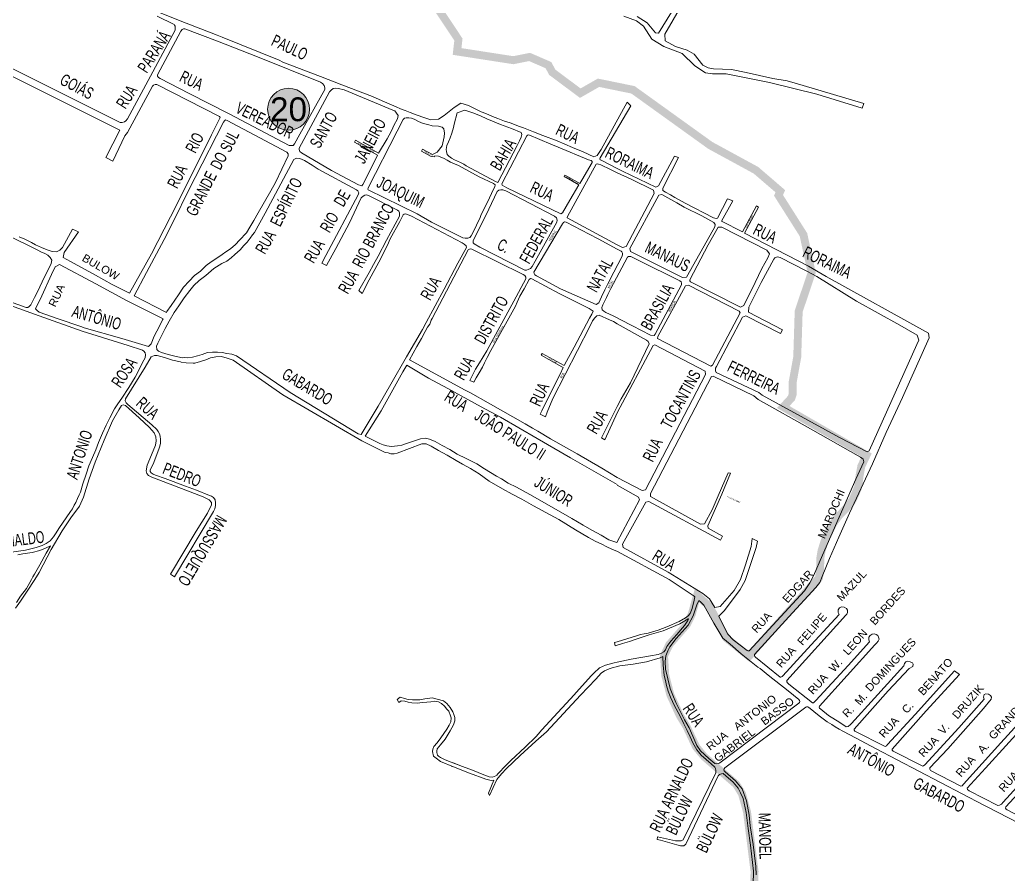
# Model space of a CAD drawing. Header units: millimetres. Extents: x 617885 to 663705, y 7172943 to 7234736.
# Drawn here: x 644247 to 645492, y 7181429 to 7182505 of the extents above; entities that cross this region are included whole.
import ezdxf
from ezdxf.enums import TextEntityAlignment as Align

# ---------------------------------------------------------------- set-up
doc = ezdxf.new("R2010")
doc.units = ezdxf.units.MM
doc.layers.add('BAIRROS', color=12, linetype='Continuous')
doc.layers.add('Escolas Municipais', color=21, linetype='Continuous')
doc.layers.add('TOP_VIAS 10.000', color=7, linetype='Continuous', lineweight=9)
doc.layers.add('VIAS', color=7, linetype='Continuous', lineweight=5)
doc.styles.add('LDUP', font='LDUP.SHX')
doc.styles.add('ROMANS', font='arial.ttf')
doc.styles.get("Standard").update_dxf_attribs({"font": 'arial.ttf'})

msp = doc.modelspace()

# ---------------------------------------------------------------- hatches: boundary and pattern name
at = {"layer": 'Escolas Municipais'}
h = msp.add_hatch(color=21, dxfattribs=at)
edge = h.paths.add_edge_path()
edge.add_arc((644585.9, 7182392), 26.4, 0, 360)

# ---------------------------------------------------------------- linework, layer by layer
at = {"layer": 'BAIRROS', "lineweight": 40, "ltscale": 0.3, "const_width": 10}
for points in [[(645172.3, 7181409.6), (645172.9, 7181432.2), (645163.4, 7181507.4), (645157.1, 7181530), (645149.9, 7181541.8), (645109.3, 7181576.9), (645099.2, 7181589.2), (645087.2, 7181614.8), (645078.8, 7181628.5), (645066.8, 7181654.8), (645060.4, 7181679.4), (645058.9, 7181703.8), (645065.6, 7181718), (645087.6, 7181743.2), (645093.8, 7181755.9), (645100.5, 7181779.9), (645116.2, 7181765.9), (645137.2, 7181726.3), (645165.8, 7181703.1), (645245.6, 7181792.9), (645254, 7181801.6), (645255.5, 7181813.1), (645255.7, 7181826.2), (645257.4, 7181836.4), (645261.2, 7181848.4), (645266.4, 7181859.8), (645272.3, 7181870.7), (645278.6, 7181879.5), (645287.5, 7181888.6), (645296.2, 7181899.6), (645300, 7181907.7), (645303.3, 7181916.1), (645305.2, 7181930.5), (645307.4, 7181942.5), (645314, 7181956.5), (645209, 7182017.1), (645219.4, 7182028.4), (645220.9, 7182033.2), (645221, 7182048.7), (645226.7, 7182080.2), (645228.5, 7182137.6), (645244.9, 7182186.3), (645234.5, 7182234.1), (645203.1, 7182283.6), (645205.4, 7182288.8), (645174.7, 7182315.2), (645117.2, 7182346.5), (645019.8, 7182416.5), (644976.4, 7182425.4), (644953.4, 7182412.3), (644918.1, 7182438.6), (644913.3, 7182447.6), (644889.5, 7182457.9), (644869.1, 7182453.8), (644798.2, 7182464.8), (644799.9, 7182479.8), (644744.4, 7182563.4)], [(644744.4, 7182563.4), (644799.9, 7182479.8), (644798.2, 7182464.8), (644869.1, 7182453.8), (644889.5, 7182457.9), (644913.3, 7182447.6), (644918.1, 7182438.6), (644953.4, 7182412.3), (644976.4, 7182425.4), (645019.8, 7182416.5), (645117.2, 7182346.5), (645174.7, 7182315.2), (645205.4, 7182288.8), (645203.1, 7182283.6), (645234.5, 7182234.1), (645244.9, 7182186.3), (645228.5, 7182137.6), (645226.7, 7182080.2), (645221, 7182048.7), (645220.9, 7182033.2), (645219.4, 7182028.4), (645209, 7182017.1), (645314, 7181956.5), (645307.4, 7181942.5), (645305.2, 7181930.5), (645303.3, 7181916.1), (645296.2, 7181899.6), (645287.5, 7181888.6), (645278.6, 7181879.5), (645272.3, 7181870.7), (645261.2, 7181848.4), (645257.4, 7181836.4), (645255.7, 7181826.2), (645255.5, 7181813.1), (645254, 7181801.6), (645245.6, 7181792.9), (645165.8, 7181703.1), (645137.2, 7181726.3), (645116.2, 7181765.9), (645100.5, 7181779.9), (645093.8, 7181755.9), (645087.6, 7181743.2), (645065.6, 7181718), (645058.9, 7181703.8), (645060.4, 7181679.4), (645066.8, 7181654.8), (645078.8, 7181628.5), (645087.2, 7181614.8), (645099.2, 7181589.2), (645109.3, 7181576.9), (645149.9, 7181541.8), (645157.1, 7181530), (645163.4, 7181507.4), (645172.9, 7181432.2), (645172.3, 7181409.6)]]:
    msp.add_lwpolyline(points, dxfattribs=at)
at = {"layer": 'Escolas Municipais', "color": 7, "lineweight": 5}
msp.add_circle((644585.9, 7182392), 26.4, dxfattribs=at)
at = {"layer": 'VIAS', "color": 253, "ltscale": 0.3}
for points in [[(645008.1, 7182509.4), (645024.1, 7182503.5), (645032.9, 7182496.5), (645043.4, 7182480.2), (645058.5, 7182471.2), (645081.9, 7182462.2), (645097.8, 7182446.9), (645111.1, 7182438), (645120, 7182436.8), (645137, 7182436.8), (645191.9, 7182425.8), (645251.4, 7182410.9), (645308.3, 7182393.5), (645310.5, 7182399.1), (645234.1, 7182422.1), (645214.2, 7182427.8), (645195.9, 7182430.8), (645162.5, 7182438.4), (645143.8, 7182442), (645121.3, 7182443.1), (645114.3, 7182444.1), (645107.9, 7182447.6), (645096.9, 7182461.4), (645088, 7182466.5), (645073.4, 7182470.9), (645060.4, 7182478), (645059.8, 7182486.8), (645098.9, 7182554)], [(645095.6, 7182558.9), (645052.1, 7182487.7), (645048.3, 7182488.3), (645037.7, 7182501), (645025.1, 7182508.7)], [(645057.2, 7182289.6), (645057.5, 7182292.8), (645077.2, 7182331.4), (645072.2, 7182333.1), (645052.1, 7182295.4), (645048.4, 7182293.9), (645006.6, 7182314.2), (645000, 7182317.5), (644979.6, 7182327.8), (644978.3, 7182328.5), (644977.9, 7182329.7), (644978.5, 7182330.8), (645017, 7182396.4), (645012.6, 7182401.1), (644979.5, 7182341.4), (644976.5, 7182336.5), (644974.6, 7182333.6), (644970.6, 7182332.3), (644957.1, 7182338.5), (644943.8, 7182344), (644924.2, 7182352.1), (644906.2, 7182358.9), (644894.5, 7182363.4), (644881.7, 7182368.6), (644877, 7182370.4), (644864.9, 7182374.9), (644858, 7182377.2), (644849.6, 7182380.6), (644842.8, 7182383.1), (644834.6, 7182386.5), (644828.4, 7182388.6), (644812.8, 7182396.6), (644803.1, 7182399.7), (644794.7, 7182394.2), (644782, 7182384), (644774.7, 7182379.6), (644765.3, 7182378.8), (644757.5, 7182381.2), (644746.7, 7182385.2), (644739.3, 7182387.9), (644732.7, 7182390.5), (644727.1, 7182392.5), (644721.3, 7182395.1), (644703.7, 7182402.8), (644691.7, 7182408), (644653.1, 7182422.9), (644626.2, 7182433.3), (644578.8, 7182451.4), (644574.2, 7182453.7), (644502.1, 7182482.7), (644495.9, 7182485.4), (644449.4, 7182503.4), (644417.2, 7182516.4)], [(645324.2, 7181650.6), (645295.1, 7181618.7), (645293.7, 7181617.2), (645290.9, 7181614.8), (645288.5, 7181614.5), (645280.4, 7181619.8), (645265.9, 7181628.5), (645256.2, 7181636.5), (645254.8, 7181637.7), (645254.2, 7181639.1), (645254.7, 7181640.4), (645324.3, 7181717.4), (645326.4, 7181719.8), (645328.6, 7181722.4), (645329.7, 7181724.9), (645329.2, 7181727.2), (645328.1, 7181729.3), (645326, 7181730.7), (645324.1, 7181731.3), (645321.2, 7181730.9), (645318.4, 7181729.5), (645316.9, 7181727.1), (645317, 7181724.1), (645317.6, 7181721.5), (645291, 7181691.4), (645250.3, 7181647.7), (645248.5, 7181645.9), (645247.1, 7181644.7), (645245.8, 7181644.7), (645216.3, 7181668), (645214.3, 7181669.7), (645213.4, 7181671), (645213.4, 7181672.5), (645288.1, 7181755), (645289.1, 7181756.3), (645290, 7181758.3), (645290.1, 7181761.1), (645288.8, 7181763.2), (645285.8, 7181765.1), (645282.6, 7181765.3), (645280, 7181764.2), (645278.3, 7181761.6), (645278.4, 7181758.2), (645279.3, 7181756), (645244.2, 7181717.5), (645208.4, 7181678.4), (645207.5, 7181677.7), (645206, 7181677), (645205.1, 7181676.9), (645174, 7181702.1), (645173.2, 7181702.8), (645172.7, 7181704.1), (645172.9, 7181705.4), (645216, 7181752.8), (645250, 7181789.9), (645255, 7181796.2), (645258.2, 7181803.8), (645267.2, 7181826.5), (645279, 7181853), (645292.4, 7181883.4), (645321.5, 7181945.4), (645338.6, 7181985.1), (645359.1, 7182028.9), (645393, 7182104.1), (645391.9, 7182109.9), (645263.3, 7182181.6), (645240.9, 7182194.5), (645160.3, 7182236.1), (645177.8, 7182268.9), (645175.4, 7182270.3), (645157.6, 7182237.5), (645131.2, 7182251), (645145.6, 7182276.6), (645138.9, 7182279.3), (645126.3, 7182254.8), (645124.5, 7182254.4), (645121.2, 7182255.5), (645085.7, 7182273.8), (645072.5, 7182281.1), (645067.1, 7182284.1), (645060.9, 7182287.7), (645057.2, 7182289.6)], [(645208.2, 7182114.3), (645165.4, 7182136.6), (645165.7, 7182143), (645181.3, 7182174), (645197.3, 7182203.2), (645198.5, 7182204.9), (645201.7, 7182206.4), (645205, 7182205.4), (645238.6, 7182188.1), (645251.2, 7182181.3), (645301.4, 7182150.2), (645355.9, 7182120)], [(645125.1, 7182068.2), (645157.8, 7182130.1), (645161.8, 7182132), (645205.8, 7182109.7), (645208.2, 7182114.3)], [(645355.9, 7182120), (645377.9, 7182107.7), (645379.8, 7182101.2)], [(645379.8, 7182101.2), (645377.2, 7182095.9), (645317.1, 7181961.9), (645314.6, 7181960.6), (645279.9, 7181978.7), (645182.3, 7182031.9)], [(644905.1, 7181610.6), (644905.1, 7181610.6), (644915.1, 7181621.4), (644945.6, 7181654.6), (644948.4, 7181657.6), (644967.5, 7181679.1), (644970.4, 7181681.9), (644977.5, 7181688.5), (644985, 7181692), (644996, 7181695), (645000, 7181695.8), (645017.7, 7181699.5), (645041.9, 7181703.9), (645051.4, 7181705.6), (645055.6, 7181707.2), (645058.8, 7181709), (645060.6, 7181711.5), (645062.5, 7181715.3), (645067.4, 7181722.2), (645074.9, 7181730.7), (645084.6, 7181742), (645089, 7181748.1), (645089.8, 7181750.3), (645089.4, 7181750.2), (645079, 7181744.2), (645057.8, 7181735.4), (645040, 7181730.1), (645033.7, 7181728.2), (645021.2, 7181723.9), (645015.5, 7181722), (645006.4, 7181719.2), (645000, 7181717.3), (644997.5, 7181716.5), (644996.5, 7181720.4), (645000, 7181721.4), (645024.1, 7181728.9), (645029.3, 7181730.6), (645033.8, 7181731.4), (645039, 7181732.3), (645051.3, 7181736.2), (645062.5, 7181740.2), (645077.8, 7181747.1), (645085.9, 7181751.8), (645089.1, 7181754), (645091.8, 7181757), (645094.2, 7181763.3), (645096.8, 7181773.9), (645097.6, 7181778), (645096.8, 7181778.7), (645065.4, 7181800), (645000.1, 7181835.3), (644993.3, 7181838.2), (644987, 7181841.1), (644980.7, 7181844.4), (644972.2, 7181848.1), (644963.9, 7181852.6), (644947.2, 7181862.4), (644926.3, 7181875.6), (644915.3, 7181881.4), (644894.4, 7181892.5), (644879.9, 7181901.1), (644867.7, 7181907.2), (644855.3, 7181914.1), (644838.6, 7181923.9), (644825.9, 7181933.1), (644815.3, 7181939.5), (644804.9, 7181945.1), (644797.2, 7181949.8), (644785.7, 7181956.6), (644775, 7181962.2), (644765.6, 7181967.8), (644759.2, 7181970.6), (644753.6, 7181970.6), (644722.6, 7181958.9), (644718.8, 7181958), (644714.9, 7181958.1), (644711.3, 7181959.3), (644707.6, 7181959.8), (644702.5, 7181962.5), (644678.4, 7181974.3), (644578.6, 7182032.3), (644516, 7182076), (644508.4, 7182078.6), (644501.4, 7182080.5), (644494.2, 7182080.3), (644487.6, 7182079.2), (644481.8, 7182076.6), (644475.2, 7182074.6), (644467.8, 7182072.4), (644465.7, 7182072.2), (644457.1, 7182072.8), (644450.7, 7182073.6), (644449.8, 7182074.1), (644439.9, 7182076.2), (644429.5, 7182079.3), (644420.3, 7182082), (644417.1, 7182082.1), (644412.9, 7182080.2), (644405.1, 7182067.1), (644380.5, 7182027.2), (644380.2, 7182025), (644381.3, 7182022.2), (644383.3, 7182020.3), (644413.7, 7181994.5), (644419.8, 7181988.8), (644421.6, 7181986.3), (644423.2, 7181983.5), (644424.4, 7181980.3), (644424.8, 7181976.3), (644424.7, 7181971.6), (644423.9, 7181967.9), (644422.4, 7181964), (644415.3, 7181945.1), (644411.7, 7181938.1), (644411.6, 7181935.8), (644413, 7181934), (644415.3, 7181932.4), (644418.5, 7181931.2), (644430.3, 7181927.2), (644456.2, 7181917.5), (644469.9, 7181912.5), (644486.3, 7181905.7), (644489, 7181904.7), (644491.3, 7181903), (644493.4, 7181900.1), (644494.1, 7181896.6), (644494.1, 7181892.9), (644492.9, 7181888.9), (644491.2, 7181885.3), (644442.1, 7181803.3), (644437.2, 7181806.6), (644469.7, 7181860.7), (644483.8, 7181883.6), (644488.7, 7181893.8), (644488.8, 7181897), (644486.1, 7181900.1), (644478.4, 7181903.8), (644456.7, 7181912.3), (644413.8, 7181928.6), (644409.4, 7181930.8), (644407.4, 7181933.2)], [(645178.1, 7182035.4), (645124.4, 7182060.7), (645123.6, 7182062.6), (645123.9, 7182065.8), (645125.1, 7182068.2)], [(645182.3, 7182031.9), (645178.1, 7182035.4)], [(644407.4, 7181933.2), (644406.4, 7181936.8), (644407.9, 7181943.8), (644415.2, 7181961.8), (644418.4, 7181968.9), (644419.2, 7181974.3), (644418.6, 7181979.7), (644416.5, 7181984.7), (644410.9, 7181991.3), (644397.7, 7182003.3), (644380.4, 7182019.1), (644377.6, 7182019.9), (644375.3, 7182018.9), (644372.3, 7182013.6), (644364.2, 7181999.7), (644353.5, 7181975.2), (644342.3, 7181947.7), (644334.7, 7181926.6), (644327.5, 7181903.4), (644322.4, 7181892.4), (644311.5, 7181877.4), (644300.7, 7181861), (644287.1, 7181837.5), (644271.6, 7181808.5), (644266.2, 7181800), (644256.8, 7181785.2), (644248.2, 7181772.8), (644242.1, 7181763.9)], [(644790.9, 7181565), (644793.6, 7181563.9), (644813.8, 7181556.1), (644834.3, 7181548.5), (644839.5, 7181547), (644841, 7181546.9), (644844.3, 7181547.3), (644837.8, 7181530.8), (644839.1, 7181528), (644848.4, 7181548.2), (644854, 7181555.1), (644860.4, 7181562), (644877.6, 7181578.4), (644897.4, 7181596.1), (644910.9, 7181608.2), (644953.7, 7181654.3), (644972.8, 7181674.3), (644979.6, 7181681.9), (644984.1, 7181684.8), (644989.8, 7181687.5), (644994.7, 7181689.2), (644998.8, 7181690), (645003.3, 7181691.3), (645020.2, 7181693.4), (645036.8, 7181696.2), (645053.9, 7181701.2), (645057.3, 7181702.9), (645057.6, 7181692.3), (645059.2, 7181678.8), (645060.6, 7181672.9), (645062, 7181666.3), (645064.2, 7181659.3), (645067.1, 7181651.7), (645071.9, 7181641), (645078.8, 7181628.5), (645084, 7181618.1), (645088.2, 7181609.8), (645091.9, 7181601.7), (645095.2, 7181594.3), (645100.2, 7181585.4), (645102.3, 7181583), (645105.8, 7181578.7), (645118.2, 7181567.7), (645123, 7181563.7), (645123.8, 7181562), (645124.2, 7181559.2), (645124, 7181556.4), (645082.8, 7181471.9), (645080.6, 7181471), (645077.4, 7181470.7), (645073.5, 7181471), (645050.6, 7181475.8), (645050.1, 7181472.3), (645050.1, 7181472.3), (645054.5, 7181471.7), (645075.2, 7181465.9), (645079.8, 7181464.5), (645083.7, 7181464.5), (645086.5, 7181466.7), (645127, 7181552.5), (645128.7, 7181554.4), (645131.2, 7181555.3), (645133.3, 7181555.5), (645136.9, 7181552.7), (645145.9, 7181544.8), (645152.2, 7181537.2), (645155.3, 7181531.2), (645158.4, 7181524.3), (645162.2, 7181506.3), (645164.9, 7181486.2), (645167.6, 7181465.4), (645170.4, 7181443.7), (645171.4, 7181432.5), (645171.2, 7181415.4)], [(645517.9, 7181632.3), (645483.1, 7181594), (645436.1, 7181542.1), (645434.5, 7181540.2), (645432.9, 7181539.8), (645394.4, 7181559.4), (645393.7, 7181560.9), (645393.8, 7181562.6), (645416.3, 7181586.8), (645461.4, 7181637.3), (645470.9, 7181649.1), (645471.3, 7181651.6), (645470.1, 7181653.6), (645467.5, 7181655.6), (645464.3, 7181656), (645462.2, 7181654.9), (645461.3, 7181651.7), (645462.3, 7181649), (645430.1, 7181612.9), (645387.4, 7181566.5), (645385.9, 7181565.1), (645384.7, 7181564.9), (645347.4, 7181583.9), (645346.3, 7181585), (645346.2, 7181586.4), (645389.1, 7181634.3), (645430.9, 7181680.1), (645424.6, 7181684.7), (645375.3, 7181629.8), (645340.4, 7181591.9), (645339.1, 7181590.6), (645337.4, 7181589.6), (645299.3, 7181608.8), (645298.3, 7181610.2), (645298.4, 7181611.6), (645341.3, 7181659.5), (645367.7, 7181688), (645372.1, 7181690.5), (645372.9, 7181693.1), (645371.7, 7181695), (645369, 7181696.2), (645365.8, 7181697), (645363.4, 7181696.4), (645361.8, 7181693.9), (645360.9, 7181691.1), (645324.2, 7181650.6)], [(644793.6, 7181563.9), (644777.5, 7181570.7), (644771.8, 7181574.7), (644768.6, 7181577.6), (644767.1, 7181583.2), (644767.6, 7181586.3), (644769, 7181589.5), (644773.1, 7181594), (644777.7, 7181600.7), (644785.4, 7181611.2), (644788.2, 7181616.3), (644790.3, 7181620.7), (644790.8, 7181625.8), (644790, 7181628.4), (644787.7, 7181634.1), (644785.2, 7181636.6), (644782.4, 7181640.3), (644778.6, 7181643.9), (644774.7, 7181645.8), (644769.7, 7181646.5), (644765, 7181646), (644760.1, 7181645.4), (644754.4, 7181644.8), (644748.3, 7181644.2), (644741.4, 7181644.5), (644736.8, 7181645.5), (644732.6, 7181646.6), (644727.8, 7181647.1), (644724.7, 7181645.1), (644722.6, 7181648.7), (644726.7, 7181651.8), (644732, 7181650.1), (644736.4, 7181648.7), (644742.1, 7181648.3), (644751.2, 7181648.5), (644757.7, 7181649.6), (644766.7, 7181650.9), (644781.1, 7181647.1), (644785.3, 7181643.7), (644789.6, 7181638.7), (644793, 7181633.1), (644794.3, 7181629.7), (644795.3, 7181626.3), (644795.2, 7181621.9), (644793.6, 7181617), (644789.5, 7181609.2), (644783.4, 7181599), (644777.4, 7181591.7), (644773.3, 7181586.6), (644772.7, 7181583.6), (644772.8, 7181582), (644773.5, 7181578.7), (644774.7, 7181577.5), (644777.2, 7181575.8), (644783.2, 7181573), (644790.6, 7181570), (644804.9, 7181564.3), (644817.6, 7181559.6), (644831.7, 7181554.1), (644838.5, 7181551.4), (644842.3, 7181551), (644845.3, 7181551.9), (644848.4, 7181553.6), (644849.7, 7181555.1), (644853.6, 7181559.2), (644855.7, 7181561.7), (644865.8, 7181571.8), (644884.1, 7181588.6), (644897.7, 7181602.3), (644900.4, 7181605), (644905.1, 7181610.6)], [(645564.4, 7181605.6), (645486, 7181519.3), (645483.9, 7181516.9), (645481.6, 7181515.6), (645479.5, 7181515.3), (645443.2, 7181533.8), (645441.3, 7181535.3), (645440.7, 7181537.2), (645463.8, 7181562.5), (645523.5, 7181627.8)], [(644804.9, 7181564.3), (644793.1, 7181569)], [(645527, 7181490.9), (645491.1, 7181509.7), (645489.8, 7181510.6), (645488.9, 7181512), (645489.3, 7181513.4), (645529.7, 7181557.3)]]:
    msp.add_lwpolyline(points, dxfattribs=at)
at = {"layer": 'VIAS', "color": 253}
for points in [[(644171.3, 7182479.9), (644174.4, 7182476.4), (644176.6, 7182474), (644254.4, 7182435.1), (644373.7, 7182375.3), (644376.3, 7182375.2), (644379.1, 7182376), (644381.1, 7182377.4), (644383, 7182379.8), (644412, 7182433.9), (644442.9, 7182491.5), (644443.2, 7182494.1), (644443, 7182496.5), (644442.4, 7182497.8), (644441.7, 7182498.8), (644420.3, 7182509.1)], [(644301.9, 7182205.3), (644311.1, 7182200.5), (644342.7, 7182183), (644363.7, 7182171.4), (644385.7, 7182160.4), (644413.1, 7182209.8), (644437.4, 7182256.7), (644452, 7182285.4), (644488.7, 7182359.7), (644499.6, 7182381.6), (644499.1, 7182382.8), (644498.1, 7182383.3), (644419.8, 7182423.4), (644418, 7182423.3), (644416, 7182422.5), (644414.5, 7182421.2), (644382.9, 7182362.9), (644379.8, 7182358.5), (644364.5, 7182326.8), (644355.7, 7182331.1), (644373.6, 7182365.6), (644249.8, 7182427.6), (644170.7, 7182467.4)], [(644678.4, 7182295.7), (644676.8, 7182296), (644674.1, 7182296.9), (644640, 7182314.9), (644602.4, 7182337.1), (644600, 7182338.9), (644599.2, 7182341.2), (644599.4, 7182343.1), (644637.4, 7182414), (644639.4, 7182416.1), (644642.1, 7182418), (644645.4, 7182418.7), (644648.7, 7182418.1), (644655.9, 7182416.7)], [(644655.9, 7182416.7), (644717.2, 7182391), (644719.7, 7182389.9), (644724.2, 7182384.2), (644723, 7182379.9), (644718.7, 7182371.5), (644715.9, 7182365.8), (644712.6, 7182359.6), (644710.1, 7182354.7), (644699.1, 7182336.6), (644699.1, 7182336.6), (644699.1, 7182336.6), (644670.3, 7182353.1), (644669, 7182350.4), (644697.8, 7182334.2), (644686.7, 7182311.2), (644679.4, 7182297.1), (644678.4, 7182295.7)], [(644887.1, 7182359.6), (644886.1, 7182358.7), (644854.5, 7182298.2), (644855, 7182296.5), (644857.8, 7182294.6), (644860.9, 7182293.1), (644929.1, 7182260.3), (644931, 7182261.6), (644940.3, 7182277.6), (644951.7, 7182296.8), (644935.8, 7182306.2), (644932.9, 7182307.1), (644934, 7182309), (644936.5, 7182307.7), (644952.8, 7182298.5), (644955.3, 7182302.8), (644968.4, 7182324.8), (644968.3, 7182326.1), (644966.9, 7182327.4), (644963.9, 7182328.5), (644925.7, 7182344.2), (644916.1, 7182348.2)], [(644888.4, 7182359.7), (644887.1, 7182359.6)], [(644916.1, 7182348.2), (644888.4, 7182359.7)], [(644492, 7182191.4), (644501.7, 7182197.9), (644508, 7182200.7), (644513.6, 7182205.1), (644518.1, 7182209.1), (644524.9, 7182215.1), (644529.8, 7182220.4), (644533.6, 7182224.6), (644537.7, 7182229.9), (644540.7, 7182233.7), (644542.9, 7182236.8), (644556.3, 7182261), (644592.7, 7182328.7), (644595.8, 7182330.6), (644600.1, 7182329.9), (644605.9, 7182327.5), (644615.6, 7182321.7), (644623.3, 7182316.6), (644671.6, 7182290.7), (644673.4, 7182289.5), (644674.3, 7182286.9), (644673.6, 7182284.3), (644632.9, 7182207.7), (644628, 7182198.3), (644633.6, 7182195.3), (644645.3, 7182216.7), (644662.8, 7182249), (644677.5, 7182280.3), (644679.7, 7182282.6), (644682, 7182284), (644684.2, 7182284.2), (644686.5, 7182283.3), (644723.1, 7182265.1), (644724.8, 7182263.6), (644725.5, 7182261.8), (644725.7, 7182260.5), (644725.7, 7182257.3), (644709.3, 7182227.2), (644698.9, 7182206.9), (644692.9, 7182196.5), (644687.6, 7182186.5), (644674.4, 7182163.8), (644678.5, 7182160.1), (644687.5, 7182177.2), (644699.6, 7182199.4), (644710.5, 7182220.9), (644714.1, 7182228.8), (644726.3, 7182250.5), (644728.5, 7182255.8), (644730.1, 7182258.9), (644731.6, 7182260), (644733.6, 7182260.5), (644740.8, 7182257.2), (644804.6, 7182223.8), (644807.3, 7182222.2), (644809.8, 7182219.9), (644809.9, 7182217.8), (644799.3, 7182198.3), (644782, 7182165.5), (644759.3, 7182123.3), (644754.8, 7182114.5), (644734.6, 7182080.4), (644714.8, 7182045.7), (644698.7, 7182018), (644677.2, 7181982.4), (644673.7, 7181983.4), (644587.8, 7182035.5), (644520.4, 7182081.4), (644514.3, 7182083.5), (644508, 7182084.4), (644502.5, 7182085.8), (644496.6, 7182086.2), (644490.1, 7182086.2), (644484, 7182085.6), (644477.3, 7182083.4), (644471.3, 7182081.6), (644465, 7182079.7), (644458.8, 7182079.2), (644454.4, 7182079.5), (644452.5, 7182079.2), (644442.6, 7182081), (644434.1, 7182083.2), (644425.7, 7182085.7), (644422.3, 7182087.5), (644419.9, 7182089.4), (644419.6, 7182093.5), (644421.4, 7182097.6), (644426.2, 7182107.4), (644430.5, 7182116), (644435.6, 7182125.1), (644441.8, 7182136.1), (644447.9, 7182144.7), (644454.4, 7182154.6), (644461.7, 7182163.8), (644466.5, 7182170), (644473.5, 7182176.2), (644481.8, 7182182.6)], [(644246.8, 7182231.5), (644253.8, 7182228.3), (644262, 7182224.1), (644267.3, 7182221.4), (644274.7, 7182218), (644281.8, 7182215), (644288.1, 7182212.9), (644293.5, 7182212.6), (644297.8, 7182214.6), (644301.2, 7182217.8), (644313.6, 7182241.2), (644321.2, 7182237.5), (644303.2, 7182211.5), (644301.9, 7182205.3)], [(645000, 7182215.9), (644975.8, 7182228.8), (644964.5, 7182234.8), (644935.5, 7182250), (644933.6, 7182250.3), (644932.1, 7182249.3), (644931.1, 7182247.9), (644894.9, 7182187), (644895.1, 7182185), (644896.2, 7182183.6), (644898.2, 7182182.1), (644928.6, 7182165.8), (644973.2, 7182146.1)], [(645188.5, 7182214.5), (645191.9, 7182209.9), (645189.8, 7182204.8), (645182.1, 7182191.5), (645173.7, 7182173.9), (645159.4, 7182145.1), (645155.2, 7182143), (645152.5, 7182144.1), (645092.2, 7182174.8), (645091.2, 7182175.9), (645091.3, 7182177.3), (645114.4, 7182221.3), (645127.1, 7182243.7), (645131.6, 7182243.5), (645188.5, 7182214.5)], [(644976.9, 7182148.4), (644980.3, 7182155.7), (644984.5, 7182164.8), (644987.5, 7182171.2), (644995.8, 7182187), (645005.9, 7182206.4), (645006.6, 7182208.6), (645006.5, 7182210.7), (645005.7, 7182212.4), (645005.1, 7182213.2), (645000, 7182215.9)], [(645000, 7182129.3), (645003.6, 7182127.3), (645019, 7182119.3), (645041.9, 7182107.6), (645046.4, 7182107.3), (645047.6, 7182108.9), (645081.1, 7182171), (645081, 7182173.2), (645080.3, 7182174.7), (645078.8, 7182176), (645027.3, 7182201.4), (645017.1, 7182206.8), (645014.3, 7182206.7), (645012.7, 7182205.9), (644991.9, 7182166.3), (644990.2, 7182162.8), (644988.1, 7182158.7), (644986.3, 7182154.9), (644984, 7182150.1), (644981.8, 7182145.8), (644980.4, 7182142.2), (644980.8, 7182139.4), (644983, 7182137.6), (644985.5, 7182136.2), (644995, 7182132.1), (645000, 7182129.3)], [(644427.8, 7182128.1), (644420.4, 7182132.1), (644401, 7182141.4), (644381.7, 7182151), (644343.2, 7182172.2), (644297.5, 7182196.4), (644292, 7182193.7), (644287.5, 7182184.1), (644275.3, 7182157.2), (644267.3, 7182140.8), (644269.2, 7182138.7), (644271.6, 7182136.7), (644294.5, 7182128.7), (644325.4, 7182117.9), (644328.5, 7182116.9), (644375.8, 7182103.2), (644409.3, 7182093.2), (644412.8, 7182096.7), (644416.8, 7182106.1), (644423.2, 7182118.7), (644427.3, 7182127), (644427.8, 7182128.1)], [(644481.8, 7182182.6), (644492, 7182191.4)], [(644973.2, 7182146.1), (644976.9, 7182148.4)], [(645000, 7181918.8), (645026.6, 7181903.7), (645028, 7181900.3), (644999.3, 7181846.4), (644989.2, 7181849.9), (644979.7, 7181855.5), (644967.9, 7181862), (644957.2, 7181868.1), (644942.7, 7181876.9), (644920, 7181889.9), (644889.9, 7181907), (644872.9, 7181916.2), (644862.6, 7181921.3), (644854, 7181926.7), (644847.8, 7181930.1), (644840.5, 7181934.6), (644832.9, 7181939.2), (644823, 7181945.4), (644809.6, 7181952.1), (644798.2, 7181957.9), (644789, 7181963.5), (644779.3, 7181968.7), (644770.7, 7181973.6), (644763.5, 7181976.4), (644758.5, 7181977.7), (644752.1, 7181976.9), (644732.1, 7181970.5), (644728.5, 7181969), (644723, 7181968.3), (644715.5, 7181967.5), (644709.8, 7181968.1), (644705, 7181969.3), (644700.7, 7181971), (644682.5, 7181980.5), (644702.6, 7182012.3), (644730, 7182061.4), (644734.9, 7182069.9), (644762.3, 7182053.6), (644786.7, 7182040.5), (644828.6, 7182017.4), (644853, 7182004.2), (644898.9, 7181977.4), (644941.2, 7181953.2), (645000, 7181919.4)]]:
    msp.add_lwpolyline(points, dxfattribs=at)
for points in [[(644600.3, 7182360.5), (644631.5, 7182416.8), (644631.8, 7182419.1), (644630.9, 7182421.9), (644628.5, 7182424.4), (644626.1, 7182426.1), (644547, 7182458.2), (644496.6, 7182477.8), (644455.2, 7182493.3), (644453.5, 7182493.3), (644451.8, 7182492.6), (644450.2, 7182490.5), (644420.9, 7182435.3), (644421, 7182433.9), (644422.1, 7182432.2), (644424.4, 7182430.7), (644460.9, 7182412), (644511.1, 7182386.3), (644586.5, 7182346.6), (644589, 7182346.2), (644591.6, 7182346.6), (644593.4, 7182348.4)], [(644794.8, 7182328.4), (644791.3, 7182330.6), (644788, 7182332.8), (644785.8, 7182335.1), (644784.7, 7182338.7), (644784.4, 7182341.2), (644785.4, 7182346.3), (644787.3, 7182351.2), (644789.7, 7182356.2), (644791.8, 7182361.8), (644793.6, 7182369.2), (644794.4, 7182373.1), (644798.2, 7182387.7), (644808.1, 7182390.7), (644817.9, 7182387.5), (644827.8, 7182383.8), (644835.8, 7182380.1), (644842.8, 7182377), (644852.9, 7182372.9), (644866.6, 7182367.8), (644878.9, 7182362.7), (644879.6, 7182360.3), (644878.8, 7182356.9), (644876.7, 7182352.1), (644873.7, 7182346.2), (644849.4, 7182299.8), (644846.4, 7182301), (644809.8, 7182320.9), (644806.7, 7182322.7), (644802.5, 7182325.1), (644798.9, 7182326.7)], [(644432.6, 7182137.2), (644438, 7182145), (644447.4, 7182158.4), (644453.6, 7182167.8), (644460.8, 7182175.6), (644467.6, 7182182.7), (644474.9, 7182188), (644482.1, 7182195.3), (644488.6, 7182200.1), (644496.9, 7182205.5), (644502.2, 7182209.2), (644507.1, 7182212.4), (644512.7, 7182216.2), (644518.9, 7182221.8), (644524.3, 7182227.3), (644532.9, 7182236.4), (644537.2, 7182243.4), (644542.3, 7182252), (644547.7, 7182261.4), (644563.5, 7182289.3), (644569.3, 7182300), (644585.5, 7182333.3), (644585.5, 7182335.9), (644583.6, 7182338.1), (644508.5, 7182378), (644506.7, 7182378.6), (644505.3, 7182377.3), (644504.1, 7182375.7), (644468.2, 7182306.1), (644456.4, 7182283.1), (644445.3, 7182259.4), (644429.1, 7182228.2), (644407, 7182186.5), (644391.3, 7182157), (644432.1, 7182136.2)], [(644811.9, 7182229.5), (644808.6, 7182229.6), (644805.5, 7182230.3), (644793.9, 7182236.1), (644766.1, 7182249.9), (644748, 7182260.5), (644686.3, 7182290.7), (644685.9, 7182291.3), (644686.1, 7182293), (644722.6, 7182364.4), (644730.1, 7182379), (644732, 7182380.7), (644734.1, 7182381.3), (644737.5, 7182381.4), (644740.8, 7182380.8), (644744.2, 7182379.5), (644749.8, 7182376.5), (644755.4, 7182374.2), (644761.3, 7182372.8), (644766.9, 7182371.3), (644774.8, 7182370.9), (644779.5, 7182369.4), (644781.7, 7182367.2), (644782.2, 7182361.9), (644781.8, 7182357.2), (644780.4, 7182349.9), (644779.4, 7182345.9), (644773, 7182338), (644767.4, 7182334.9), (644754.7, 7182341.6), (644753.3, 7182339.2), (644765.6, 7182332.7), (644769.6, 7182332.1), (644770.2, 7182333.3), (644774.7, 7182333), (644781.9, 7182330), (644785.8, 7182327.8), (644790.1, 7182325.5), (644799.8, 7182321.2), (644826.1, 7182307.1), (644844.2, 7182298.4), (644846.1, 7182297), (644845.8, 7182294.5), (644844.2, 7182291.6), (644838.9, 7182280.5), (644828.3, 7182258.2), (644827.1, 7182255.8), (644818, 7182236.6), (644816, 7182232.7), (644814.2, 7182230.4)], [(645000, 7182312.1), (644991.4, 7182316), (644979.4, 7182322), (644976.3, 7182322.9), (644974.5, 7182323.5), (644973.6, 7182322.8), (644937.3, 7182257.1), (644937, 7182255.8), (644937, 7182255.1), (645000, 7182221.5), (645006.6, 7182218), (645011.2, 7182219.4), (645046.4, 7182286.1), (645045.7, 7182290.1), (645017.6, 7182304.1)], [(644887.9, 7182190.2), (644890.6, 7182191.3), (644892.7, 7182193.9), (644896.7, 7182200.8), (644924, 7182249.7), (644924.4, 7182252.5), (644923.6, 7182255.3), (644920.9, 7182257.5), (644859.8, 7182289.3), (644856, 7182290.6), (644853.2, 7182290.7), (644850.6, 7182290.3), (644848.8, 7182288.3), (644838, 7182266.2), (644818.6, 7182226.5), (644818.4, 7182225), (644818.6, 7182223.8), (644819.8, 7182222.6), (644826.8, 7182218.2), (644883.4, 7182189.5), (644885.5, 7182189.3)], [(645056.2, 7182284.8), (645052.3, 7182283.9), (645015.7, 7182216.8), (645016.5, 7182213), (645082.3, 7182180.1), (645087.3, 7182180.4), (645120.7, 7182240.3), (645122.7, 7182244), (645123.2, 7182247.1), (645121.8, 7182249.5), (645114.2, 7182253.7), (645106.4, 7182257.7), (645084.1, 7182268.9), (645075, 7182274.4)], [(644815, 7182035), (644807.4, 7182038.7), (644762.1, 7182063.3), (644738.4, 7182076.6), (644747.3, 7182093.2), (644753.3, 7182103.5), (644758, 7182112.3), (644761.1, 7182117.5), (644763.8, 7182121.6), (644765.4, 7182126.3), (644766.8, 7182128.4), (644812.3, 7182215.2), (644814.5, 7182216.3), (644816.6, 7182215.8), (644881.5, 7182184), (644883.6, 7182182.9), (644884.7, 7182180.7), (644884.6, 7182178.6), (644869.6, 7182150.5), (644849.4, 7182113.6), (644835.5, 7182087.7), (644826.4, 7182072.7), (644821.3, 7182064.8), (644814.4, 7182050.6), (644819.5, 7182048.2), (644822.3, 7182053.8), (644826, 7182060.2), (644830.3, 7182067.2), (644832.9, 7182072.7), (644836.3, 7182079.6), (644840.9, 7182088.2), (644871.6, 7182144.2), (644873.8, 7182149.3), (644877.4, 7182156.5), (644882.9, 7182166), (644889.2, 7182177.5), (644890.6, 7182179), (644892.4, 7182178.7), (644926.7, 7182160.1), (644951.8, 7182147.6), (644964.5, 7182141), (644969.6, 7182137.7), (644968.1, 7182133.8), (644965.1, 7182128.8), (644945.8, 7182092.3), (644933.5, 7182070.3), (644933, 7182069.2), (644905.5, 7182084.4), (644904.3, 7182082.2), (644930.3, 7182067.8), (644932, 7182066.7), (644928, 7182058.6), (644914.5, 7182032.2), (644905, 7182012.1), (644903, 7182008.1), (644909.4, 7182004.9), (644911.6, 7182010.6), (644919, 7182027.9), (644965.3, 7182118.4), (644968.8, 7182125.8), (644971.6, 7182129.5), (644974.4, 7182131.9), (644977.3, 7182132.6), (644990.4, 7182126.7), (644995.1, 7182124.6), (645000, 7182121.8), (645036.6, 7182101.3), (645039.1, 7182099.6), (645040.3, 7182096.7), (645016.5, 7182047.5), (645004.8, 7182027.5), (645000, 7182017.8), (644980.2, 7181978.2), (644984.5, 7181975.9), (645000.1, 7182010.7), (645045.2, 7182094.5), (645047.2, 7182095.5), (645110.5, 7182062.4), (645111.2, 7182058.2), (645035.6, 7181912.9), (645031.4, 7181911.9), (645000, 7181928.3), (644980.5, 7181940), (644949.5, 7181958), (644915.8, 7181977), (644899.8, 7181986.5), (644893.2, 7181990.4), (644883.8, 7181995.8), (644837.3, 7182022.4)], [(645050.8, 7182103.3), (645117.8, 7182068.4), (645120, 7182069.6), (645154.7, 7182135.8), (645153.7, 7182137.9), (645089.7, 7182170.7), (645086, 7182169.7), (645051, 7182105.9)]]:
    msp.add_lwpolyline(points, close=True, dxfattribs=at)
at = {"layer": 'VIAS', "color": 253, "flags": 128}
for points in [[(644228.4, 7182152.1), (644255.6, 7182142.2), (644257.7, 7182142.4), (644259.3, 7182143.7), (644261.2, 7182145.8), (644263.5, 7182150), (644266, 7182155.1), (644269.8, 7182162.3), (644275.6, 7182174.8), (644287.1, 7182197.7), (644287.7, 7182202), (644285.7, 7182205.3), (644282.6, 7182208.3), (644278.9, 7182210.4), (644273.7, 7182212.7), (644270.1, 7182214.7), (644232.1, 7182233.6)], [(644225.3, 7181832.8), (644254.5, 7181836.9), (644268.2, 7181840.2), (644275.6, 7181842.7), (644280.8, 7181845.2), (644285.5, 7181848.4), (644290, 7181853.6), (644293.4, 7181858.7), (644296.5, 7181864.1), (644311.1, 7181885.6), (644313.6, 7181889), (644315.8, 7181893.3), (644318.1, 7181897), (644320.2, 7181901.8), (644322.3, 7181906.4), (644323.7, 7181909.8), (644327, 7181920.2), (644331, 7181932.7), (644334.4, 7181943), (644338.9, 7181953.6), (644343, 7181963), (644346.7, 7181972.4), (644351.6, 7181984.3), (644356.3, 7181994.4), (644360.9, 7182003.4), (644366.6, 7182014.7), (644370.7, 7182021), (644375.9, 7182028.1), (644384.8, 7182041.8), (644392.6, 7182054.7), (644403.8, 7182075.9), (644405.1, 7182079.1), (644405.7, 7182082.6), (644405.4, 7182085.5), (644403.8, 7182087.5), (644402, 7182088.8), (644384, 7182094.6), (644326.1, 7182112.8), (644265.9, 7182133.8), (644201.5, 7182157.1)], [(644244.8, 7181831.1), (644251.2, 7181832.1), (644262.8, 7181834), (644272.6, 7181836.4), (644279.6, 7181839.2), (644286, 7181842.2), (644280.4, 7181832.9), (644272.8, 7181818.2), (644265.8, 7181806.6), (644263.8, 7181803.2), (644262, 7181800)], [(644262, 7181800), (644255.8, 7181788.5), (644248.3, 7181778.7), (644243.3, 7181771.1)], [(645175, 7181428.1), (645174.4, 7181438.6), (645171, 7181466)]]:
    msp.add_lwpolyline(points, dxfattribs=at)
at = {"layer": 'VIAS', "color": 253, "ltscale": 0.3}
msp.add_lwpolyline([(645039.7, 7181897.9), (645129.9, 7181849.4), (645132.6, 7181854.6), (645114.5, 7181864.7), (645114, 7181867.3), (645131.8, 7181907.2), (645142.6, 7181933.7), (645139.5, 7181934.1), (645127.1, 7181905.4), (645119.7, 7181887.8), (645110, 7181869.9), (645104.8, 7181869.7), (645041.9, 7181904.3), (645041.8, 7181908), (645118.6, 7182055.3), (645120.9, 7182056), (645171.9, 7182031), (645177.6, 7182026.5), (645243.4, 7181989.6), (645306.5, 7181954), (645309.9, 7181951.6), (645310.7, 7181948), (645300.5, 7181926.4), (645258.4, 7181830.5), (645247.2, 7181804.7), (645242.5, 7181795.6), (645235.7, 7181785.8), (645166.1, 7181710.2), (645164.6, 7181710.1), (645163.5, 7181710.6), (645146.1, 7181724), (645139.4, 7181731.2), (645133.3, 7181742.5), (645128.1, 7181753.5), (645135.1, 7181760.8), (645154.6, 7181787.2), (645161.2, 7181798.8), (645174.8, 7181840.3), (645176.6, 7181848.1), (645170, 7181851.3), (645168.5, 7181841.4), (645161.4, 7181818.4), (645155.1, 7181800), (645147.1, 7181786), (645129.6, 7181765.8), (645122.9, 7181764.5), (645116, 7181775.4), (645107.7, 7181782.1), (645064, 7181809.2), (645007.6, 7181840), (645006.7, 7181844.4), (645036, 7181897.3)], close=True, dxfattribs=at)
msp.add_lwpolyline([(645128.6, 7181568.8, 0.07206), (645129.3, 7181569.2), (645228.8, 7181644, 0.491704), (645228.8, 7181648.7), (645215.2, 7181659.5), (645189.9, 7181679.4), (645179.8, 7181687.6), (645177.2, 7181689.4), (645156.1, 7181706.3), (645142.1, 7181718.6), (645132.9, 7181726.1), (645121.8, 7181744.9), (645109.2, 7181767.4), (645104.7, 7181771.8), (645102.8, 7181773.4), (645100.4, 7181768), (645095.4, 7181754.2), (645089.2, 7181742.3), (645074, 7181725.7), (645066.1, 7181715.1), (645063.7, 7181710.2), (645061.3, 7181703.9), (645060.4, 7181696.6), (645060.8, 7181687), (645063.6, 7181674.7), (645066.7, 7181662.8), (645070.1, 7181654.3), (645073.6, 7181644.8), (645084.6, 7181623), (645090.4, 7181613.1), (645095.2, 7181602.7), (645097.8, 7181596.6), (645100.2, 7181590.9), (645104.8, 7181584.3), (645115.4, 7181574.3), (645123, 7181568.1), (645125.1, 7181567.9), (645127.2, 7181568.3), (645128.6, 7181568.8)], format="xyb", dxfattribs=at)
at = {"layer": 'VIAS', "color": 253, "flags": 128}
msp.add_lwpolyline([(645171, 7181466), (645167.5, 7181489.5), (645166, 7181503), (645162.9, 7181521.3), (645157.4, 7181536.2), (645148.9, 7181546.5), (645135.9, 7181557.6), (645135.5, 7181557.9, -0.487202), (645135.6, 7181562.6), (645237.3, 7181639.1, -0.342901), (645241, 7181639.1), (645254.5, 7181628.2), (645264.3, 7181620.8), (645270.2, 7181617.2), (645274.5, 7181614.2), (645279.3, 7181611.5), (645284.3, 7181608.9), (645300.8, 7181600.2), (645325.2, 7181587.2), (645461.7, 7181515.9), (645466.7, 7181513.2), (645504.9, 7181493.6)], format="xyb", dxfattribs=at)

# ---------------------------------------------------------------- texts
at = {"layer": 'Escolas Municipais', "color": 7}
msp.add_text('20', height=30, dxfattribs=at).set_placement((644585.9, 7182392), align=Align.MIDDLE_CENTER)
at = {"layer": 'TOP_VIAS 10.000', "color": 251, "style": 'LDUP'}
for s, height, rotation, width, p in [('PARANÁ', 15, 57.4233, 0.69, (644407.4, 7182436.5)), ('PAULO', 15, 335, 0.69, (644562.9, 7182473.1)), ('RUA', 15, 334, 0.69, (644447.3, 7182427.9)), ('GOIÁS', 15, 332, 0.69, (644296.5, 7182424.4)), ('RUA', 15, 57.4849, 0.69, (644380.4, 7182391.4)), ('VEREADOR', 15, 334, 0.69, (644517.8, 7182388.4)), ('SANTO', 15, 61, 0.69, (644625, 7182341.6)), ('JANEIRO', 15, 62, 0.69, (644681.3, 7182322.2)), ('RUA', 15, 334, 0.69, (644921.1, 7182360.8)), ('RIO', 15, 63, 0.69, (644468.7, 7182335.6)), ('SUL', 15, 63, 0.69, (644512.2, 7182336.5)), ('BAHIA', 15, 59, 0.69, (644851.9, 7182313.5)), ('RORAIMA', 15, 334, 0.69, (644983.4, 7182332.1)), ('DO', 15, 63, 0.69, (644500, 7182314.5)), ('RUA', 15, 63, 0.69, (644445.7, 7182291.1)), ('GRANDE', 15, 63, 0.69, (644469.3, 7182256)), ('ESPÍRITO', 15, 64, 0.69, (644575.5, 7182243)), ('JOAQUIM', 15, 334, 0.69, (644695.6, 7182294.8)), ('DE', 15, 60, 0.69, (644655, 7182268)), ('RUA', 15, 334, 0.69, (644888.8, 7182288.3)), ('RIO BRANCO', 15, 62, 0.69, (644678.5, 7182190.9)), ('RIO', 15, 60, 0.69, (644637.6, 7182235.4)), ('FEDERAL', 15, 61, 0.69, (644889, 7182196.2)), ('RUA', 15, 334, 0.69, (645169.8, 7182235.4)), ('RUA', 15, 60, 0.69, (644556.1, 7182208.4)), ('C.', 15, 334, 0.69, (644847.3, 7182216.4)), ('FEDERAL', 3, 59, 0.69, (644915.9, 7182225.2)), ('RUA', 15, 60, 0.69, (644617.6, 7182197)), ('MANAUS', 15, 334, 0.69, (645033.6, 7182212.8)), ('RORAIMA', 15, 334, 0.69, (645232.1, 7182206.7)), ('BULOW', 10, 330, 1.04, (644324.8, 7182201.8)), ('NATAL', 15, 61, 0.69, (644973.9, 7182160.2)), ('RUA', 15, 60, 0.69, (644660.5, 7182158.3)), ('RUA', 15, 60, 0.69, (644764.2, 7182150.2)), ('RUA', 10, 65, 1.04, (644292.2, 7182142.1)), ('NATAL', 3, 61, 0.69, (644990.2, 7182166.1)), ('BRASILIA', 15, 61, 0.69, (645041.8, 7182112.2)), ('DISTRITO', 15, 61, 0.69, (644832.2, 7182094.9)), ('ANTÔNIO', 15, 344, 0.69, (644311.9, 7182131.1)), ('BRASILIA', 3, 61, 0.69, (645066.5, 7182136.4)), ('RUA DISTRITO', 3, 59, 0.69, (644845.5, 7182097.3)), ('RUA ', 15, 61, 0.69, (644806.7, 7182049.5)), ('ROSA', 15, 56, 0.69, (644374.1, 7182040.2)), ('FERREIRA', 15, 334, 0.69, (645137.3, 7182062.9)), ('GABARDO', 15, 329, 0.69, (644576.2, 7182054.1)), ('RUA', 3, 61, 0.69, (644930.2, 7182052.9)), ('TOCANTINS', 15, 61, 0.69, (645067.1, 7181988.4)), ('RUA', 15, 65, 0.69, (644902.5, 7182016.6)), ('RUA', 15, 317.8712, 0.69, (644392.6, 7182020)), ('RUA    JOÃO PAULO II', 15, 328, 0.69, (644780.9, 7182026)), ('RUA', 15, 60, 0.69, (644973.7, 7181981.8)), ('ANTONIO', 15, 72, 0.69, (644319.8, 7181924.8)), ('RUA', 15, 64, 0.69, (645044.7, 7181946.8)), ('PEDRO', 15, 338.8023, 0.69, (644426.1, 7181933.7)), ('JÚNIOR', 15, 328, 0.69, (644894.1, 7181918.1)), ('MAROCHI', 10, 67.0095, 1.04, (645261.3, 7181850.3)), ('MASSUQUETO', 15, 239.3674, 0.69, (644496.1, 7181882.3)), ('REGINALDO', 15, 7.0958, 0.69, (644198.2, 7181836.4)), ('RUA', 15, 328.2919, 0.69, (645042.7, 7181825.5)), ('EDGAR', 10, 48, 1.04, (645214.5, 7181769.4)), ('MAZUL', 10, 47, 1.04, (645282.7, 7181771.6)), ('BORDES', 10, 48, 1.04, (645324.5, 7181741.5)), ('RUA', 10, 48, 1.04, (645175.6, 7181731.6)), ('FELIPE', 10, 49, 1.04, (645233.3, 7181716.1)), ('LEON', 10, 48, 1.04, (645290.7, 7181703.6)), ('DOMINGUES', 10, 47, 1.04, (645318.7, 7181657.8)), ('RUA', 10, 49, 1.04, (645206.7, 7181687.9)), ('W.', 10, 48, 1.04, (645273.1, 7181682.4)), ('BENATO', 10, 48, 1.04, (645385.3, 7181653)), ('RUA', 10, 48, 1.04, (645246.6, 7181654.1)), ('DRUZIK', 10, 49, 1.04, (645428.5, 7181623.3)), ('RUA', 15, 304.1556, 0.69, (645081.6, 7181637.3)), ('ANTONIO', 10, 37.7021, 1.04, (645151.5, 7181609.1)), ('BASSO', 10, 37.0199, 1.04, (645185.6, 7181615.7)), ('BASSO', 10, 36.9388, 1.04, (645185.6, 7181615.7)), ('M.', 10, 49, 1.04, (645305.6, 7181640.6)), ('C.', 10, 48, 1.04, (645364.8, 7181630.2)), ('GRANDE', 10, 47, 1.04, (645474.1, 7181597.4)), ('R.', 10, 46, 1.04, (645289.6, 7181625.3)), ('RUA', 10, 48, 1.04, (645336, 7181599.6)), ('RUA', 10, 37.0199, 1.04, (645116.9, 7181584)), ('GABRIEL', 10, 37.0199, 1.04, (645126.6, 7181569.4)), ('V.', 10, 47, 1.04, (645410.5, 7181603.8)), ('RUA', 10, 47, 1.04, (645385.7, 7181575.3)), ('ANTÔNIO', 15, 331, 0.69, (645289, 7181581.5)), ('A.', 10, 47, 1.04, (645460.3, 7181579.8)), ('RUA ARNALDO', 15, 64.5301, 0.69, (645053.5, 7181480.2)), ('RUA', 10, 49, 1.04, (645432.9, 7181550.4)), ('RUA', 10, 48, 1.04, (645486.8, 7181531.4)), ('GABARDO', 15, 332, 0.69, (645371.3, 7181538.2)), (' BÜLOW', 15, 64.5301, 0.69, (645072.2, 7181473.3)), (' BÜLOW', 15, 64.5301, 0.69, (645110.6, 7181450.9)), ('MANOEL', 15, 271.2084, 0.69, (645178, 7181505.9))]:
    msp.add_text(s, height=height, rotation=rotation, dxfattribs=dict(at, width=width)).set_placement(p)
at = {"layer": 'TOP_VIAS 10.000', "color": 251, "style": 'ROMANS', "width": 0.5}
for s, height, rotation, p in [('TRAVESSA RIO DE JANEIRO ', 2, 330.441, (644683.6, 7182344.1)), ('TRAVESSA MANAUS', 1.5, 330.441, (644762, 7182336.4)), ('TRAVESSA DISTRITO FEDERAL', 1.5, 328.5178, (644942.8, 7182303.3)), ('TRAVESSA RORAIMA', 2, 61.5428, (645166.4, 7182250.5)), ('TRAVESSA NATAL', 1.5, 331.2838, (644918.6, 7182075.6)), ('TRAVESSA CAMPO GRANDE', 1.5, 335.7851, (645146.5, 7181900.7))]:
    msp.add_text(s, height=height, rotation=rotation, dxfattribs=at).set_placement(p, align=Align.MIDDLE)

doc.saveas('drawing.dxf')
